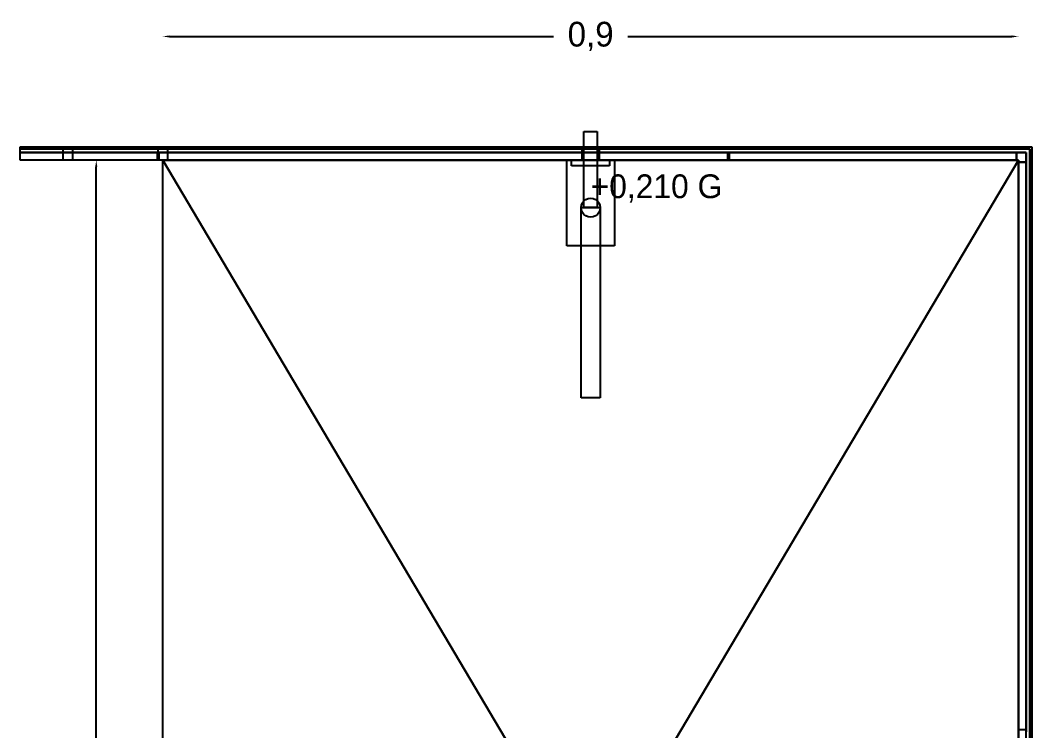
# Model space of a CAD drawing. Header units: metres. Extents: x 0 to 50.4, y 0 to 2.9.
# Drawn here: x 0 to 1.064, y 1.04 to 1.787 of the extents above; entities that cross this region are included whole.
import ezdxf

# ---------------------------------------------------------------- set-up
doc = ezdxf.new("R2010")
doc.units = ezdxf.units.M
for name, color, linetype in [('COTAS', 4, 'Continuous'), ('G_MEDIDO', 8, 'Continuous'), ('P_PROPUESTO', 5, 'Continuous'), ('TEXTOS', 7, 'Continuous')]:
    doc.layers.add(name, color=color, linetype=linetype)
doc.dimstyles.get("Standard").update_dxf_attribs({"dimtxt": 2.5, "dimasz": 2.5, "dimexe": 1.25, "dimexo": 0.625, "dimtad": 1, "dimcen": 2.5, "dimazin": 3, "dimtfac": 1, "dimtmove": 0, "dimatfit": 3})

# ---------------------------------------------------------------- blocks, each defined once
blk = doc.blocks.new('_CLOSEDFILLED')
at = {"color": 0, "linetype": 'BYBLOCK'}
blk.add_solid([(-1, 0.16), (0, 0), (-1, -0.16)], dxfattribs=at)
blk = doc.blocks.new('*D1')
for p, q in [((0.15, 1.77), (0.15, 1.77)), ((0.157, 1.77), (0.561, 1.77)), ((0.639, 1.77), (1.043, 1.77)), ((1.05, 1.77), (1.05, 1.77))]:
    blk.add_line(p, q)
at = {"layer": 'Defpoints'}
for p in [(0.15, 1.77), (0.15, 1.77), (1.05, 1.77)]:
    blk.add_point(p, dxfattribs=at)
at = {"layer": 'COTAS', "xscale": 0.007, "yscale": 0.007, "rotation": 180}
blk.add_blockref('_CLOSEDFILLED', (0.15, 1.77), dxfattribs=at)
at = {"layer": 'COTAS', "xscale": 0.007, "yscale": 0.007}
blk.add_blockref('_CLOSEDFILLED', (1.05, 1.77), dxfattribs=at)
at = {"layer": 'COTAS', "insert": (0.6, 1.77), "char_height": 0.026, "attachment_point": 5}
blk.add_mtext('0,9', dxfattribs=at)
blk = doc.blocks.new('*D2')
for p, q in [((0.08, 1.64), (0.08, 1.64)), ((0.08, 0.967), (0.08, 1.633)), ((0.08, 0.197), (0.08, 0.863)), ((0.08, 0.19), (0.08, 0.19))]:
    blk.add_line(p, q)
at = {"layer": 'Defpoints'}
for p in [(0.08, 1.64), (0.08, 0.19), (0.08, 0.19)]:
    blk.add_point(p, dxfattribs=at)
at = {"layer": 'COTAS', "xscale": 0.007, "yscale": 0.007}
for p, rotation in [((0.08, 1.64), 90), ((0.08, 0.19), 270)]:
    blk.add_blockref('_CLOSEDFILLED', p, dxfattribs=dict(at, rotation=rotation))
at = {"layer": 'COTAS', "insert": (0.08, 0.915), "char_height": 0.026, "attachment_point": 5, "rotation": 90}
blk.add_mtext('1,45', dxfattribs=at)

msp = doc.modelspace()

# ---------------------------------------------------------------- linework, layer by layer
at = {"layer": 'G_MEDIDO'}
for p, q in [((0.544073, 0.975), (0.15, 1.64)), ((0.15, 1.64), (1.049999, 1.64)), ((0.15, 0.19), (0.15, 1.64)), ((0.15, 1.64), (0.549999, 0.965)), ((0.544073, 0.975), (0.15, 1.64)), ((0.15, 1.64), (1.049999, 1.64)), ((0.15, 0.19), (0.15, 1.64)), ((0.15, 1.64), (0.544073, 0.975)), ((0.15, 1.64), (1.049999, 1.64)), ((0.544073, 0.975), (0.15, 1.64)), ((0.15, 0.19), (0.15, 1.64)), ((0.15, 1.64), (0.549999, 0.965)), ((0.549999, 0.965), (0.15, 1.64)), ((0.15, 1.64), (1.049999, 1.64)), ((0.15, 0.19), (0.15, 1.64)), ((0.15, 1.64), (0.549999, 0.965)), ((0.575001, 1.55), (0.575001, 1.64)), ((0.575001, 1.64), (0.575851, 1.64)), ((0.575851, 1.64), (0.57835, 1.64)), ((0.57835, 1.64), (0.582323, 1.64)), ((0.58, 1.634), (0.58, 1.640001)), ((0.58, 1.640001), (0.580683, 1.640001)), ((0.58, 1.634), (0.58, 1.64)), ((0.58, 1.64), (0.580683, 1.64)), ((0.580683, 1.640001), (0.58268, 1.640001)), ((0.580683, 1.64), (0.58268, 1.64)), ((0.582323, 1.64), (0.5875, 1.64)), ((0.58268, 1.640001), (0.585857, 1.640001)), ((0.58268, 1.64), (0.585857, 1.64)), ((0.585857, 1.640001), (0.59, 1.640001)), ((0.585857, 1.64), (0.59, 1.64)), ((0.5875, 1.64), (0.593531, 1.64)), ((0.59, 1.640001), (0.594824, 1.640001)), ((0.59, 1.64), (0.594824, 1.64)), ((0.593, 1.59), (0.593, 1.64)), ((0.593, 1.64), (0.593239, 1.64)), ((0.593, 1.59), (0.593, 1.64)), ((0.593, 1.64), (0.593239, 1.64)), ((0.593239, 1.64), (0.593939, 1.64)), ((0.593239, 1.64), (0.593939, 1.64)), ((0.593531, 1.64), (0.6, 1.64)), ((0.593939, 1.64), (0.595051, 1.64)), ((0.593939, 1.64), (0.595051, 1.64)), ((0.594824, 1.640001), (0.6, 1.640001)), ((0.594824, 1.64), (0.6, 1.64)), ((0.595051, 1.64), (0.5965, 1.64)), ((0.595051, 1.64), (0.5965, 1.64)), ((0.5965, 1.64), (0.598188, 1.64)), ((0.5965, 1.64), (0.598188, 1.64)), ((0.598188, 1.64), (0.6, 1.64)), ((0.598188, 1.64), (0.6, 1.64)), ((0.6, 1.640001), (0.605177, 1.640001)), ((0.6, 1.64), (0.60647, 1.64)), ((0.6, 1.64), (0.601812, 1.64)), ((0.6, 1.64), (0.605177, 1.64)), ((0.6, 1.64), (0.601812, 1.64)), ((0.601812, 1.64), (0.6035, 1.64)), ((0.601812, 1.64), (0.6035, 1.64)), ((0.6035, 1.64), (0.60495, 1.64)), ((0.6035, 1.64), (0.60495, 1.64)), ((0.60495, 1.64), (0.606062, 1.64)), ((0.60495, 1.64), (0.606062, 1.64)), ((0.605177, 1.640001), (0.610001, 1.640001)), ((0.605177, 1.64), (0.610001, 1.64)), ((0.606062, 1.64), (0.606762, 1.64)), ((0.606062, 1.64), (0.606762, 1.64)), ((0.60647, 1.64), (0.612501, 1.64)), ((0.606762, 1.64), (0.607, 1.64)), ((0.606762, 1.64), (0.607, 1.64)), ((0.607, 1.64), (0.607, 1.59)), ((0.607, 1.64), (0.607, 1.59)), ((0.610001, 1.640001), (0.614143, 1.640001)), ((0.610001, 1.64), (0.614143, 1.64)), ((0.612501, 1.64), (0.617678, 1.64)), ((0.614143, 1.640001), (0.617321, 1.640001)), ((0.614143, 1.64), (0.617321, 1.64)), ((0.617321, 1.640001), (0.619318, 1.640001)), ((0.617321, 1.64), (0.619318, 1.64)), ((0.617678, 1.64), (0.621651, 1.64)), ((0.619318, 1.640001), (0.620001, 1.640001)), ((0.619318, 1.64), (0.620001, 1.64)), ((0.620001, 1.640001), (0.620001, 1.634)), ((0.620001, 1.64), (0.620001, 1.634)), ((0.621651, 1.64), (0.624149, 1.64)), ((0.624149, 1.64), (0.625, 1.64)), ((0.625, 1.64), (0.625, 1.55)), ((0.65, 0.965), (1.049999, 1.64)), ((0.65, 0.965), (1.049999, 1.64)), ((1.049999, 1.64), (0.65, 0.965)), ((0.65, 0.965), (1.049999, 1.64)), ((1.049999, 1.64), (0.655926, 0.975)), ((1.049999, 1.64), (0.655926, 0.975)), ((0.655926, 0.975), (1.049999, 1.64)), ((1.049999, 1.64), (0.655926, 0.975)), ((1.049999, 1.64), (1.049999, 0.19)), ((1.049999, 1.64), (1.049999, 0.19)), ((1.049999, 1.64), (1.049999, 0.19)), ((1.049999, 1.64), (1.049999, 0.19)), ((0.580683, 1.634), (0.58, 1.634)), ((0.580683, 1.634), (0.58, 1.634)), ((0.58268, 1.634), (0.580683, 1.634)), ((0.58268, 1.634), (0.580683, 1.634)), ((0.585857, 1.634), (0.58268, 1.634)), ((0.585857, 1.634), (0.58268, 1.634)), ((0.59, 1.634), (0.585857, 1.634)), ((0.59, 1.634), (0.585857, 1.634)), ((0.594824, 1.634), (0.59, 1.634)), ((0.594824, 1.634), (0.59, 1.634)), ((0.6, 1.634), (0.594824, 1.634)), ((0.6, 1.634), (0.594824, 1.634)), ((0.605177, 1.634), (0.6, 1.634)), ((0.605177, 1.634), (0.6, 1.634)), ((0.610001, 1.634), (0.605177, 1.634)), ((0.610001, 1.634), (0.605177, 1.634)), ((0.614143, 1.634), (0.610001, 1.634)), ((0.614143, 1.634), (0.610001, 1.634)), ((0.617321, 1.634), (0.614143, 1.634)), ((0.617321, 1.634), (0.614143, 1.634)), ((0.619318, 1.634), (0.617321, 1.634)), ((0.619318, 1.634), (0.617321, 1.634)), ((0.620001, 1.634), (0.619318, 1.634)), ((0.620001, 1.634), (0.619318, 1.634)), ((0.591341, 1.595), (0.59293, 1.597071)), ((0.59293, 1.597071), (0.595001, 1.59866)), ((0.595001, 1.59866), (0.597412, 1.599659)), ((0.597412, 1.599659), (0.6, 1.6)), ((0.6, 1.6), (0.602589, 1.599659)), ((0.602589, 1.599659), (0.605, 1.59866)), ((0.605, 1.59866), (0.607071, 1.597071)), ((0.607071, 1.597071), (0.60866, 1.595)), ((0.59, 1.59), (0.590342, 1.592588)), ((0.590342, 1.587412), (0.59, 1.59)), ((0.59, 1.39), (0.59, 1.59)), ((0.59, 1.59), (0.590342, 1.59)), ((0.590342, 1.592588), (0.591341, 1.595)), ((0.590342, 1.59), (0.591341, 1.59)), ((0.591341, 1.585), (0.590342, 1.587412)), ((0.591341, 1.59), (0.59293, 1.59)), ((0.59293, 1.59), (0.595001, 1.59)), ((0.593239, 1.59), (0.593, 1.59)), ((0.593239, 1.59), (0.593, 1.59)), ((0.593939, 1.59), (0.593239, 1.59)), ((0.593939, 1.59), (0.593239, 1.59)), ((0.595051, 1.59), (0.593939, 1.59)), ((0.595051, 1.59), (0.593939, 1.59)), ((0.595001, 1.59), (0.597412, 1.59)), ((0.5965, 1.59), (0.595051, 1.59)), ((0.5965, 1.59), (0.595051, 1.59)), ((0.598188, 1.59), (0.5965, 1.59)), ((0.598188, 1.59), (0.5965, 1.59)), ((0.597412, 1.59), (0.6, 1.59)), ((0.6, 1.59), (0.598188, 1.59)), ((0.6, 1.59), (0.598188, 1.59)), ((0.6, 1.59), (0.602589, 1.59)), ((0.601812, 1.59), (0.6, 1.59)), ((0.601812, 1.59), (0.6, 1.59)), ((0.6035, 1.59), (0.601812, 1.59)), ((0.6035, 1.59), (0.601812, 1.59)), ((0.602589, 1.59), (0.605, 1.59)), ((0.60495, 1.59), (0.6035, 1.59)), ((0.60495, 1.59), (0.6035, 1.59)), ((0.606062, 1.59), (0.60495, 1.59)), ((0.606062, 1.59), (0.60495, 1.59)), ((0.605, 1.59), (0.607071, 1.59)), ((0.606762, 1.59), (0.606062, 1.59)), ((0.606762, 1.59), (0.606062, 1.59)), ((0.607, 1.59), (0.606762, 1.59)), ((0.607, 1.59), (0.606762, 1.59)), ((0.607071, 1.59), (0.60866, 1.59)), ((0.60866, 1.595), (0.609659, 1.592588)), ((0.60866, 1.59), (0.609659, 1.59)), ((0.609659, 1.587412), (0.60866, 1.585)), ((0.609659, 1.592588), (0.610001, 1.59)), ((0.610001, 1.59), (0.609659, 1.587412)), ((0.609659, 1.59), (0.610001, 1.59)), ((0.610001, 1.59), (0.610001, 1.39)), ((0.59293, 1.582929), (0.591341, 1.585)), ((0.595001, 1.58134), (0.59293, 1.582929)), ((0.597412, 1.580341), (0.595001, 1.58134)), ((0.6, 1.58), (0.597412, 1.580341)), ((0.602589, 1.580341), (0.6, 1.58)), ((0.605, 1.58134), (0.602589, 1.580341)), ((0.607071, 1.582929), (0.605, 1.58134)), ((0.60866, 1.585), (0.607071, 1.582929)), ((0.575851, 1.55), (0.575001, 1.55)), ((0.57835, 1.55), (0.575851, 1.55)), ((0.582323, 1.55), (0.57835, 1.55)), ((0.5875, 1.55), (0.582323, 1.55)), ((0.593531, 1.55), (0.5875, 1.55)), ((0.6, 1.55), (0.593531, 1.55)), ((0.60647, 1.55), (0.6, 1.55)), ((0.612501, 1.55), (0.60647, 1.55)), ((0.617678, 1.55), (0.612501, 1.55)), ((0.621651, 1.55), (0.617678, 1.55)), ((0.624149, 1.55), (0.621651, 1.55)), ((0.625, 1.55), (0.624149, 1.55)), ((0.590342, 1.39), (0.59, 1.39)), ((0.591341, 1.39), (0.590342, 1.39)), ((0.59293, 1.39), (0.591341, 1.39)), ((0.595001, 1.39), (0.59293, 1.39)), ((0.597412, 1.39), (0.595001, 1.39)), ((0.6, 1.39), (0.597412, 1.39)), ((0.602589, 1.39), (0.6, 1.39)), ((0.605, 1.39), (0.602589, 1.39)), ((0.607071, 1.39), (0.605, 1.39)), ((0.60866, 1.39), (0.607071, 1.39)), ((0.609659, 1.39), (0.60866, 1.39)), ((0.610001, 1.39), (0.609659, 1.39))]:
    msp.add_line(p, q, dxfattribs=at)
at = {"layer": 'P_PROPUESTO'}
for p, q in [((0.593, 1.64), (0.593, 1.67)), ((0.593, 1.67), (0.593136, 1.67)), ((0.593, 1.64), (0.593, 1.67)), ((0.593, 1.67), (0.593136, 1.67)), ((0.593136, 1.67), (0.593533, 1.67)), ((0.593136, 1.67), (0.593533, 1.67)), ((0.593533, 1.67), (0.594179, 1.67)), ((0.593533, 1.67), (0.594179, 1.67)), ((0.594179, 1.67), (0.595051, 1.67)), ((0.594179, 1.67), (0.595051, 1.67)), ((0.595051, 1.67), (0.596111, 1.67)), ((0.595051, 1.67), (0.596111, 1.67)), ((0.596111, 1.67), (0.597322, 1.67)), ((0.596111, 1.67), (0.597322, 1.67)), ((0.597322, 1.67), (0.598635, 1.67)), ((0.597322, 1.67), (0.598635, 1.67)), ((0.598635, 1.67), (0.6, 1.67)), ((0.598635, 1.67), (0.6, 1.67)), ((0.6, 1.67), (0.601366, 1.67)), ((0.6, 1.67), (0.601366, 1.67)), ((0.601366, 1.67), (0.602678, 1.67)), ((0.601366, 1.67), (0.602678, 1.67)), ((0.602678, 1.67), (0.603889, 1.67)), ((0.602678, 1.67), (0.603889, 1.67)), ((0.603889, 1.67), (0.60495, 1.67)), ((0.603889, 1.67), (0.60495, 1.67)), ((0.60495, 1.67), (0.605822, 1.67)), ((0.60495, 1.67), (0.605822, 1.67)), ((0.605822, 1.67), (0.606468, 1.67)), ((0.605822, 1.67), (0.606468, 1.67)), ((0.606468, 1.67), (0.606865, 1.67)), ((0.606468, 1.67), (0.606865, 1.67)), ((0.606865, 1.67), (0.607, 1.67)), ((0.606865, 1.67), (0.607, 1.67)), ((0.607, 1.67), (0.607, 1.64)), ((0.607, 1.67), (0.607, 1.64)), ((0, 1.652), (0, 1.654)), ((0, 1.654), (0.044998, 1.654)), ((0, 1.64), (0, 1.654)), ((0, 1.654), (1.063999, 1.654)), ((0.044998, 1.652), (0, 1.652)), ((0, 1.648), (0, 1.652)), ((0, 1.652), (0.044998, 1.652)), ((0.044998, 1.654), (0.045095, 1.654)), ((0.044998, 1.64), (0.044998, 1.654)), ((0.044998, 1.654), (0.045095, 1.654)), ((0.044998, 1.64), (0.044998, 1.654)), ((0.044998, 1.654), (0.045095, 1.654)), ((0.045095, 1.652), (0.044998, 1.652)), ((0.044998, 1.652), (0.045095, 1.652)), ((0.045095, 1.654), (0.04538, 1.654)), ((0.045095, 1.654), (0.04538, 1.654)), ((0.045095, 1.654), (0.04538, 1.654)), ((0.04538, 1.652), (0.045095, 1.652)), ((0.045095, 1.652), (0.04538, 1.652)), ((0.04538, 1.654), (0.045841, 1.654)), ((0.04538, 1.654), (0.045841, 1.654)), ((0.04538, 1.654), (0.045841, 1.654)), ((0.045841, 1.652), (0.04538, 1.652)), ((0.04538, 1.652), (0.045841, 1.652)), ((0.045841, 1.654), (0.046463, 1.654)), ((0.045841, 1.654), (0.046463, 1.654)), ((0.045841, 1.654), (0.046463, 1.654)), ((0.046463, 1.652), (0.045841, 1.652)), ((0.045841, 1.652), (0.046463, 1.652)), ((0.046463, 1.654), (0.047222, 1.654)), ((0.046463, 1.654), (0.046999, 1.654)), ((0.046463, 1.654), (0.046999, 1.654)), ((0.047222, 1.652), (0.046463, 1.652)), ((0.046463, 1.652), (0.047222, 1.652)), ((0.046999, 1.654), (0.047056, 1.654)), ((0.046999, 1.654), (0.047056, 1.654)), ((0.047056, 1.654), (0.047222, 1.654)), ((0.047056, 1.654), (0.047222, 1.654)), ((0.047222, 1.654), (0.048086, 1.654)), ((0.047222, 1.654), (0.047228, 1.654)), ((0.047222, 1.654), (0.047228, 1.654)), ((0.048086, 1.652), (0.047222, 1.652)), ((0.047222, 1.652), (0.048086, 1.652)), ((0.047228, 1.654), (0.047504, 1.654)), ((0.047228, 1.654), (0.047504, 1.654)), ((0.047504, 1.654), (0.047878, 1.654)), ((0.047504, 1.654), (0.047878, 1.654)), ((0.047878, 1.654), (0.048086, 1.654)), ((0.047878, 1.654), (0.048086, 1.654)), ((0.048086, 1.654), (0.049025, 1.654)), ((0.048086, 1.654), (0.048332, 1.654)), ((0.048086, 1.654), (0.048332, 1.654)), ((0.049025, 1.652), (0.048086, 1.652)), ((0.048086, 1.652), (0.049025, 1.652)), ((0.048332, 1.654), (0.048851, 1.654)), ((0.048332, 1.654), (0.048851, 1.654)), ((0.048851, 1.654), (0.049025, 1.654)), ((0.048851, 1.654), (0.049025, 1.654)), ((0.049025, 1.654), (0.049999, 1.654)), ((0.049025, 1.654), (0.049414, 1.654)), ((0.049025, 1.654), (0.049414, 1.654)), ((0.049999, 1.652), (0.049025, 1.652)), ((0.049025, 1.652), (0.049999, 1.652)), ((0.049414, 1.654), (0.049999, 1.654)), ((0.049414, 1.654), (0.049999, 1.654)), ((0.049999, 1.654), (0.050974, 1.654)), ((0.049999, 1.654), (0.050585, 1.654)), ((0.049999, 1.654), (0.050585, 1.654)), ((0.050974, 1.652), (0.049999, 1.652)), ((0.049999, 1.652), (0.050974, 1.652)), ((0.050585, 1.654), (0.050974, 1.654)), ((0.050585, 1.654), (0.050974, 1.654)), ((0.050974, 1.654), (0.051912, 1.654)), ((0.050974, 1.654), (0.051147, 1.654)), ((0.050974, 1.654), (0.051147, 1.654)), ((0.051912, 1.652), (0.050974, 1.652)), ((0.050974, 1.652), (0.051912, 1.652)), ((0.051147, 1.654), (0.051666, 1.654)), ((0.051147, 1.654), (0.051666, 1.654)), ((0.051666, 1.654), (0.051912, 1.654)), ((0.051666, 1.654), (0.051912, 1.654)), ((0.051912, 1.654), (0.052776, 1.654)), ((0.051912, 1.654), (0.05212, 1.654)), ((0.051912, 1.654), (0.05212, 1.654)), ((0.052776, 1.652), (0.051912, 1.652)), ((0.051912, 1.652), (0.052776, 1.652)), ((0.05212, 1.654), (0.052494, 1.654)), ((0.05212, 1.654), (0.052494, 1.654)), ((0.052494, 1.654), (0.052771, 1.654)), ((0.052494, 1.654), (0.052771, 1.654)), ((0.052771, 1.654), (0.052776, 1.654)), ((0.052771, 1.654), (0.052776, 1.654)), ((0.052776, 1.654), (0.053535, 1.654)), ((0.052776, 1.654), (0.052942, 1.654)), ((0.052776, 1.654), (0.052942, 1.654)), ((0.053535, 1.652), (0.052776, 1.652)), ((0.052776, 1.652), (0.053535, 1.652)), ((0.052942, 1.654), (0.052999, 1.654)), ((0.052942, 1.654), (0.052999, 1.654)), ((0.052999, 1.654), (0.053535, 1.654)), ((0.052999, 1.654), (0.053535, 1.654)), ((0.053535, 1.654), (0.054157, 1.654)), ((0.053535, 1.654), (0.054157, 1.654)), ((0.053535, 1.654), (0.054157, 1.654)), ((0.054157, 1.652), (0.053535, 1.652)), ((0.053535, 1.652), (0.054157, 1.652)), ((0.054157, 1.654), (0.054619, 1.654)), ((0.054157, 1.654), (0.054619, 1.654)), ((0.054157, 1.654), (0.054619, 1.654)), ((0.054619, 1.652), (0.054157, 1.652)), ((0.054157, 1.652), (0.054619, 1.652)), ((0.054619, 1.654), (0.054903, 1.654)), ((0.054619, 1.654), (0.054903, 1.654)), ((0.054619, 1.654), (0.054903, 1.654)), ((0.054903, 1.652), (0.054619, 1.652)), ((0.054619, 1.652), (0.054903, 1.652)), ((0.054903, 1.654), (0.055, 1.654)), ((0.054903, 1.654), (0.055, 1.654)), ((0.054903, 1.654), (0.055, 1.654)), ((0.055, 1.652), (0.054903, 1.652)), ((0.054903, 1.652), (0.055, 1.652)), ((0.055, 1.654), (0.144999, 1.654)), ((0.055, 1.654), (0.055, 1.64)), ((0.055, 1.654), (0.055, 1.64)), ((0.144999, 1.652), (0.055, 1.652)), ((0.055, 1.652), (0.144999, 1.652)), ((0.144999, 1.654), (0.145096, 1.654)), ((0.144999, 1.64), (0.144999, 1.654)), ((0.144999, 1.654), (0.145096, 1.654)), ((0.144999, 1.64), (0.144999, 1.654)), ((0.144999, 1.654), (0.145096, 1.654)), ((0.144999, 1.64), (0.144999, 1.654)), ((0.144999, 1.654), (0.145096, 1.654)), ((0.145096, 1.652), (0.144999, 1.652)), ((0.144999, 1.652), (0.145096, 1.652)), ((0.145096, 1.654), (0.14538, 1.654)), ((0.145096, 1.654), (0.14538, 1.654)), ((0.145096, 1.654), (0.14538, 1.654)), ((0.145096, 1.654), (0.14538, 1.654)), ((0.14538, 1.652), (0.145096, 1.652)), ((0.145096, 1.652), (0.14538, 1.652)), ((0.14538, 1.654), (0.145842, 1.654)), ((0.14538, 1.654), (0.145842, 1.654)), ((0.14538, 1.654), (0.145842, 1.654)), ((0.14538, 1.654), (0.145842, 1.654)), ((0.145842, 1.652), (0.14538, 1.652)), ((0.14538, 1.652), (0.145842, 1.652)), ((0.145842, 1.654), (0.146463, 1.654)), ((0.145842, 1.654), (0.146463, 1.654)), ((0.145842, 1.654), (0.146463, 1.654)), ((0.145842, 1.654), (0.146463, 1.654)), ((0.146463, 1.652), (0.145842, 1.652)), ((0.145842, 1.652), (0.146463, 1.652)), ((0.146463, 1.654), (0.147223, 1.654)), ((0.146463, 1.654), (0.146999, 1.654)), ((0.146463, 1.654), (0.146999, 1.654)), ((0.146463, 1.654), (0.146999, 1.654)), ((0.147223, 1.652), (0.146463, 1.652)), ((0.146463, 1.652), (0.147223, 1.652)), ((0.146999, 1.654), (0.147057, 1.654)), ((0.146999, 1.654), (0.147057, 1.654)), ((0.146999, 1.654), (0.147057, 1.654)), ((0.147057, 1.654), (0.147223, 1.654)), ((0.147057, 1.654), (0.147223, 1.654)), ((0.147057, 1.654), (0.147223, 1.654)), ((0.147223, 1.654), (0.148087, 1.654)), ((0.147223, 1.654), (0.147228, 1.654)), ((0.147223, 1.654), (0.147228, 1.654)), ((0.147223, 1.654), (0.147228, 1.654)), ((0.148087, 1.652), (0.147223, 1.652)), ((0.147223, 1.652), (0.148087, 1.652)), ((0.147228, 1.654), (0.147505, 1.654)), ((0.147228, 1.654), (0.147505, 1.654)), ((0.147228, 1.654), (0.147505, 1.654)), ((0.147505, 1.654), (0.147879, 1.654)), ((0.147505, 1.654), (0.147879, 1.654)), ((0.147505, 1.654), (0.147879, 1.654)), ((0.147879, 1.654), (0.148087, 1.654)), ((0.147879, 1.654), (0.148087, 1.654)), ((0.147879, 1.654), (0.148087, 1.654)), ((0.148087, 1.654), (0.149025, 1.654)), ((0.148087, 1.654), (0.148333, 1.654)), ((0.148087, 1.654), (0.148333, 1.654)), ((0.148087, 1.654), (0.148333, 1.654)), ((0.149025, 1.652), (0.148087, 1.652)), ((0.148087, 1.652), (0.149025, 1.652)), ((0.148333, 1.654), (0.148851, 1.654)), ((0.148333, 1.654), (0.148851, 1.654)), ((0.148333, 1.654), (0.148851, 1.654)), ((0.148851, 1.654), (0.149025, 1.654)), ((0.148851, 1.654), (0.149025, 1.654)), ((0.148851, 1.654), (0.149025, 1.654)), ((0.149025, 1.654), (0.15, 1.654)), ((0.149025, 1.654), (0.149414, 1.654)), ((0.149025, 1.654), (0.149414, 1.654)), ((0.149025, 1.654), (0.149414, 1.654)), ((0.15, 1.652), (0.149025, 1.652)), ((0.149025, 1.652), (0.15, 1.652)), ((0.149414, 1.654), (0.15, 1.654)), ((0.149414, 1.654), (0.15, 1.654)), ((0.149414, 1.654), (0.15, 1.654)), ((0.15, 1.654), (0.150974, 1.654)), ((0.15, 1.654), (0.150585, 1.654)), ((0.15, 1.654), (0.150585, 1.654)), ((0.15, 1.654), (0.150585, 1.654)), ((0.150974, 1.652), (0.15, 1.652)), ((0.15, 1.652), (0.150974, 1.652)), ((0.150585, 1.654), (0.150974, 1.654)), ((0.150585, 1.654), (0.150974, 1.654)), ((0.150585, 1.654), (0.150974, 1.654)), ((0.150974, 1.654), (0.151913, 1.654)), ((0.150974, 1.654), (0.151148, 1.654)), ((0.150974, 1.654), (0.151148, 1.654)), ((0.150974, 1.654), (0.151148, 1.654)), ((0.151913, 1.652), (0.150974, 1.652)), ((0.150974, 1.652), (0.151913, 1.652)), ((0.151148, 1.654), (0.151667, 1.654)), ((0.151148, 1.654), (0.151667, 1.654)), ((0.151148, 1.654), (0.151667, 1.654)), ((0.151667, 1.654), (0.151913, 1.654)), ((0.151667, 1.654), (0.151913, 1.654)), ((0.151667, 1.654), (0.151913, 1.654)), ((0.151913, 1.654), (0.152777, 1.654)), ((0.151913, 1.654), (0.152121, 1.654)), ((0.151913, 1.654), (0.152121, 1.654)), ((0.151913, 1.654), (0.152121, 1.654)), ((0.152777, 1.652), (0.151913, 1.652)), ((0.151913, 1.652), (0.152777, 1.652)), ((0.152121, 1.654), (0.152494, 1.654)), ((0.152121, 1.654), (0.152494, 1.654)), ((0.152121, 1.654), (0.152494, 1.654)), ((0.152494, 1.654), (0.152771, 1.654)), ((0.152494, 1.654), (0.152771, 1.654)), ((0.152494, 1.654), (0.152771, 1.654)), ((0.152771, 1.654), (0.152777, 1.654)), ((0.152771, 1.654), (0.152777, 1.654)), ((0.152771, 1.654), (0.152777, 1.654)), ((0.152777, 1.654), (0.153536, 1.654)), ((0.152777, 1.654), (0.152943, 1.654)), ((0.152777, 1.654), (0.152943, 1.654)), ((0.152777, 1.654), (0.152943, 1.654)), ((0.153536, 1.652), (0.152777, 1.652)), ((0.152777, 1.652), (0.153536, 1.652)), ((0.152943, 1.654), (0.153, 1.654)), ((0.152943, 1.654), (0.153, 1.654)), ((0.152943, 1.654), (0.153, 1.654)), ((0.153, 1.654), (0.153536, 1.654)), ((0.153, 1.654), (0.153536, 1.654)), ((0.153, 1.654), (0.153536, 1.654)), ((0.153536, 1.654), (0.154158, 1.654)), ((0.153536, 1.654), (0.154158, 1.654)), ((0.153536, 1.654), (0.154158, 1.654)), ((0.153536, 1.654), (0.154158, 1.654)), ((0.154158, 1.652), (0.153536, 1.652)), ((0.153536, 1.652), (0.154158, 1.652)), ((0.154158, 1.654), (0.154619, 1.654)), ((0.154158, 1.654), (0.154619, 1.654)), ((0.154158, 1.654), (0.154619, 1.654)), ((0.154158, 1.654), (0.154619, 1.654)), ((0.154619, 1.652), (0.154158, 1.652)), ((0.154158, 1.652), (0.154619, 1.652)), ((0.154619, 1.654), (0.154903, 1.654)), ((0.154619, 1.654), (0.154903, 1.654)), ((0.154619, 1.654), (0.154903, 1.654)), ((0.154619, 1.654), (0.154903, 1.654)), ((0.154903, 1.652), (0.154619, 1.652)), ((0.154619, 1.652), (0.154903, 1.652)), ((0.154903, 1.654), (0.155001, 1.654)), ((0.154903, 1.654), (0.155001, 1.654)), ((0.154903, 1.654), (0.155001, 1.654)), ((0.154903, 1.654), (0.155001, 1.654)), ((0.155001, 1.652), (0.154903, 1.652)), ((0.154903, 1.652), (0.155001, 1.652)), ((0.155001, 1.654), (0.591, 1.654)), ((0.155001, 1.654), (0.155001, 1.64)), ((0.155001, 1.654), (0.155001, 1.64)), ((0.155001, 1.654), (0.155001, 1.64)), ((0.591, 1.652), (0.155001, 1.652)), ((0.155001, 1.652), (0.591, 1.652)), ((0.591, 1.654), (0.591173, 1.654)), ((0.591, 1.64), (0.591, 1.654)), ((0.591, 1.654), (0.591173, 1.654)), ((0.591, 1.64), (0.591, 1.654)), ((0.591, 1.654), (0.591173, 1.654)), ((0.591173, 1.652), (0.591, 1.652)), ((0.591, 1.652), (0.591173, 1.652)), ((0.591173, 1.654), (0.591686, 1.654)), ((0.591173, 1.654), (0.591686, 1.654)), ((0.591173, 1.654), (0.591686, 1.654)), ((0.591686, 1.652), (0.591173, 1.652)), ((0.591173, 1.652), (0.591686, 1.652)), ((0.591686, 1.654), (0.592518, 1.654)), ((0.591686, 1.654), (0.592518, 1.654)), ((0.591686, 1.654), (0.592518, 1.654)), ((0.592518, 1.652), (0.591686, 1.652)), ((0.591686, 1.652), (0.592518, 1.652)), ((0.592518, 1.654), (0.593636, 1.654)), ((0.592518, 1.654), (0.593, 1.654)), ((0.592518, 1.654), (0.593, 1.654)), ((0.593636, 1.652), (0.592518, 1.652)), ((0.592518, 1.652), (0.593636, 1.652)), ((0.593, 1.654), (0.593136, 1.654)), ((0.593, 1.654), (0.593136, 1.654)), ((0.593136, 1.654), (0.593533, 1.654)), ((0.593136, 1.654), (0.593533, 1.654)), ((0.593533, 1.654), (0.593636, 1.654)), ((0.593533, 1.654), (0.593636, 1.654)), ((0.593636, 1.654), (0.594999, 1.654)), ((0.593636, 1.654), (0.594179, 1.654)), ((0.593636, 1.654), (0.594179, 1.654)), ((0.594999, 1.652), (0.593636, 1.652)), ((0.593636, 1.652), (0.594999, 1.652)), ((0.594179, 1.654), (0.594999, 1.654)), ((0.594179, 1.654), (0.594999, 1.654)), ((0.594999, 1.654), (0.596556, 1.654)), ((0.594999, 1.654), (0.595051, 1.654)), ((0.594999, 1.654), (0.595051, 1.654)), ((0.59601, 1.652), (0.594999, 1.652)), ((0.594999, 1.652), (0.59601, 1.652)), ((0.595051, 1.654), (0.596111, 1.654)), ((0.595051, 1.654), (0.596111, 1.654)), ((0.596556, 1.652), (0.59601, 1.652)), ((0.59601, 1.652), (0.596556, 1.652)), ((0.596111, 1.654), (0.596556, 1.654)), ((0.596111, 1.654), (0.596556, 1.654)), ((0.596556, 1.654), (0.596611, 1.654)), ((0.596556, 1.654), (0.597322, 1.654)), ((0.596556, 1.654), (0.597322, 1.654)), ((0.598244, 1.652), (0.596556, 1.652)), ((0.596556, 1.652), (0.598244, 1.652)), ((0.596611, 1.654), (0.598244, 1.654)), ((0.597322, 1.654), (0.598244, 1.654)), ((0.597322, 1.654), (0.598244, 1.654)), ((0.598244, 1.654), (0.6, 1.654)), ((0.598244, 1.654), (0.598635, 1.654)), ((0.598244, 1.654), (0.598635, 1.654)), ((0.6, 1.652), (0.598244, 1.652)), ((0.598244, 1.652), (0.6, 1.652)), ((0.598635, 1.654), (0.6, 1.654)), ((0.598635, 1.654), (0.6, 1.654)), ((0.6, 1.654), (0.601757, 1.654)), ((0.6, 1.654), (0.601366, 1.654)), ((0.6, 1.654), (0.601366, 1.654)), ((0.601757, 1.652), (0.6, 1.652)), ((0.6, 1.652), (0.601757, 1.652)), ((0.601366, 1.654), (0.601757, 1.654)), ((0.601366, 1.654), (0.601757, 1.654)), ((0.601757, 1.654), (0.603445, 1.654)), ((0.601757, 1.654), (0.602678, 1.654)), ((0.601757, 1.654), (0.602678, 1.654)), ((0.603445, 1.652), (0.601757, 1.652)), ((0.601757, 1.652), (0.603445, 1.652)), ((0.602678, 1.654), (0.603445, 1.654)), ((0.602678, 1.654), (0.603445, 1.654)), ((0.603445, 1.654), (0.605001, 1.654)), ((0.603445, 1.654), (0.603889, 1.654)), ((0.603445, 1.654), (0.603889, 1.654)), ((0.605001, 1.652), (0.603445, 1.652)), ((0.603445, 1.652), (0.605001, 1.652)), ((0.603889, 1.654), (0.60495, 1.654)), ((0.603889, 1.654), (0.60495, 1.654)), ((0.60495, 1.654), (0.605001, 1.654)), ((0.60495, 1.654), (0.605001, 1.654)), ((0.605001, 1.654), (0.606365, 1.654)), ((0.605001, 1.654), (0.605822, 1.654)), ((0.605001, 1.654), (0.605822, 1.654)), ((0.606365, 1.652), (0.605001, 1.652)), ((0.605001, 1.652), (0.606365, 1.652)), ((0.605822, 1.654), (0.606365, 1.654)), ((0.605822, 1.654), (0.606365, 1.654)), ((0.606365, 1.654), (0.607483, 1.654)), ((0.606365, 1.654), (0.606468, 1.654)), ((0.606365, 1.654), (0.606468, 1.654)), ((0.607483, 1.652), (0.606365, 1.652)), ((0.606365, 1.652), (0.607483, 1.652)), ((0.606468, 1.654), (0.606865, 1.654)), ((0.606468, 1.654), (0.606865, 1.654)), ((0.606865, 1.654), (0.607, 1.654)), ((0.606865, 1.654), (0.607, 1.654)), ((0.607, 1.654), (0.607483, 1.654)), ((0.607, 1.654), (0.607483, 1.654)), ((0.607483, 1.654), (0.608315, 1.654)), ((0.607483, 1.654), (0.608315, 1.654)), ((0.607483, 1.654), (0.608315, 1.654)), ((0.608315, 1.652), (0.607483, 1.652)), ((0.607483, 1.652), (0.608315, 1.652)), ((0.608315, 1.654), (0.608812, 1.654)), ((0.608315, 1.654), (0.608828, 1.654)), ((0.608315, 1.654), (0.608828, 1.654)), ((0.60861, 1.652), (0.608315, 1.652)), ((0.608315, 1.652), (0.60861, 1.652)), ((0.608828, 1.652), (0.60861, 1.652)), ((0.60861, 1.652), (0.608828, 1.652)), ((0.608812, 1.654), (0.608828, 1.654)), ((0.608828, 1.654), (0.609001, 1.654)), ((0.608828, 1.654), (0.609001, 1.654)), ((0.608828, 1.654), (0.609001, 1.654)), ((0.609001, 1.652), (0.608828, 1.652)), ((0.608828, 1.652), (0.609001, 1.652)), ((0.609001, 1.654), (1.063999, 1.654)), ((0.609001, 1.654), (0.609001, 1.64)), ((0.609001, 1.654), (0.609001, 1.64)), ((1.062, 1.652), (0.609001, 1.652)), ((0.609001, 1.652), (1.062, 1.652)), ((1.062, 0.078), (1.062, 1.652)), ((1.062, 1.652), (1.062, 0.078)), ((1.063999, 1.654), (1.063999, 0.076)), ((1.063999, 1.654), (1.063999, 0.076)), ((0.044998, 1.648), (0, 1.648)), ((0, 1.64), (0, 1.648)), ((0, 1.648), (0.044998, 1.648)), ((0, 1.64), (0, 1.648)), ((0, 1.648), (0.143999, 1.648)), ((1.049999, 1.64), (0, 1.64)), ((0.044998, 1.64), (0, 1.64)), ((0.143999, 1.64), (0, 1.64)), ((0.045095, 1.648), (0.044998, 1.648)), ((0.044998, 1.648), (0.045023, 1.648)), ((0.045095, 1.64), (0.044998, 1.64)), ((0.045095, 1.64), (0.044998, 1.64)), ((0.045023, 1.64), (0.044998, 1.64)), ((0.045023, 1.648), (0.045095, 1.648)), ((0.045095, 1.64), (0.045023, 1.64)), ((0.04538, 1.648), (0.045095, 1.648)), ((0.045095, 1.648), (0.045214, 1.648)), ((0.04538, 1.64), (0.045095, 1.64)), ((0.04538, 1.64), (0.045095, 1.64)), ((0.045214, 1.64), (0.045095, 1.64)), ((0.045214, 1.648), (0.04538, 1.648)), ((0.04538, 1.64), (0.045214, 1.64)), ((0.045841, 1.648), (0.04538, 1.648)), ((0.04538, 1.648), (0.045589, 1.648)), ((0.045841, 1.64), (0.04538, 1.64)), ((0.045841, 1.64), (0.04538, 1.64)), ((0.045589, 1.64), (0.04538, 1.64)), ((0.045589, 1.648), (0.045841, 1.648)), ((0.045841, 1.64), (0.045589, 1.64)), ((0.046463, 1.648), (0.045841, 1.648)), ((0.045841, 1.648), (0.046133, 1.648)), ((0.046463, 1.64), (0.045841, 1.64)), ((0.046463, 1.64), (0.045841, 1.64)), ((0.046133, 1.64), (0.045841, 1.64)), ((0.046133, 1.648), (0.046463, 1.648)), ((0.046463, 1.64), (0.046133, 1.64)), ((0.047222, 1.648), (0.046463, 1.648)), ((0.046463, 1.648), (0.046827, 1.648)), ((0.046999, 1.64), (0.046463, 1.64)), ((0.046999, 1.64), (0.046463, 1.64)), ((0.046827, 1.64), (0.046463, 1.64)), ((0.046827, 1.648), (0.047222, 1.648)), ((0.047222, 1.64), (0.046827, 1.64)), ((0.047056, 1.64), (0.046999, 1.64)), ((0.047056, 1.64), (0.046999, 1.64)), ((0.047222, 1.64), (0.047056, 1.64)), ((0.047222, 1.64), (0.047056, 1.64)), ((0.048086, 1.648), (0.047222, 1.648)), ((0.047222, 1.648), (0.047642, 1.648)), ((0.047228, 1.64), (0.047222, 1.64)), ((0.047228, 1.64), (0.047222, 1.64)), ((0.047642, 1.64), (0.047222, 1.64)), ((0.047504, 1.64), (0.047228, 1.64)), ((0.047504, 1.64), (0.047228, 1.64)), ((0.047878, 1.64), (0.047504, 1.64)), ((0.047878, 1.64), (0.047504, 1.64)), ((0.047642, 1.648), (0.048086, 1.648)), ((0.048086, 1.64), (0.047642, 1.64)), ((0.048086, 1.64), (0.047878, 1.64)), ((0.048086, 1.64), (0.047878, 1.64)), ((0.049025, 1.648), (0.048086, 1.648)), ((0.048086, 1.648), (0.048548, 1.648)), ((0.048332, 1.64), (0.048086, 1.64)), ((0.048332, 1.64), (0.048086, 1.64)), ((0.048548, 1.64), (0.048086, 1.64)), ((0.048851, 1.64), (0.048332, 1.64)), ((0.048851, 1.64), (0.048332, 1.64)), ((0.048548, 1.648), (0.049025, 1.648)), ((0.049025, 1.64), (0.048548, 1.64)), ((0.049025, 1.64), (0.048851, 1.64)), ((0.049025, 1.64), (0.048851, 1.64)), ((0.049999, 1.648), (0.049025, 1.648)), ((0.049025, 1.648), (0.049509, 1.648)), ((0.049414, 1.64), (0.049025, 1.64)), ((0.049414, 1.64), (0.049025, 1.64)), ((0.049509, 1.64), (0.049025, 1.64)), ((0.049999, 1.64), (0.049414, 1.64)), ((0.049999, 1.64), (0.049414, 1.64)), ((0.049509, 1.648), (0.049999, 1.648)), ((0.049999, 1.64), (0.049509, 1.64)), ((0.050974, 1.648), (0.049999, 1.648)), ((0.049999, 1.648), (0.050489, 1.648)), ((0.050585, 1.64), (0.049999, 1.64)), ((0.050585, 1.64), (0.049999, 1.64)), ((0.050489, 1.64), (0.049999, 1.64)), ((0.050489, 1.648), (0.050974, 1.648)), ((0.050974, 1.64), (0.050489, 1.64)), ((0.050974, 1.64), (0.050585, 1.64)), ((0.050974, 1.64), (0.050585, 1.64)), ((0.051912, 1.648), (0.050974, 1.648)), ((0.050974, 1.648), (0.051451, 1.648)), ((0.051147, 1.64), (0.050974, 1.64)), ((0.051147, 1.64), (0.050974, 1.64)), ((0.051451, 1.64), (0.050974, 1.64)), ((0.051666, 1.64), (0.051147, 1.64)), ((0.051666, 1.64), (0.051147, 1.64)), ((0.051451, 1.648), (0.051912, 1.648)), ((0.051912, 1.64), (0.051451, 1.64)), ((0.051912, 1.64), (0.051666, 1.64)), ((0.051912, 1.64), (0.051666, 1.64)), ((0.052776, 1.648), (0.051912, 1.648)), ((0.051912, 1.648), (0.052357, 1.648)), ((0.05212, 1.64), (0.051912, 1.64)), ((0.05212, 1.64), (0.051912, 1.64)), ((0.052357, 1.64), (0.051912, 1.64)), ((0.052494, 1.64), (0.05212, 1.64)), ((0.052494, 1.64), (0.05212, 1.64)), ((0.052357, 1.648), (0.052776, 1.648)), ((0.052776, 1.64), (0.052357, 1.64)), ((0.052771, 1.64), (0.052494, 1.64)), ((0.052771, 1.64), (0.052494, 1.64)), ((0.052776, 1.64), (0.052771, 1.64)), ((0.052776, 1.64), (0.052771, 1.64)), ((0.053535, 1.648), (0.052776, 1.648)), ((0.052776, 1.648), (0.053171, 1.648)), ((0.052942, 1.64), (0.052776, 1.64)), ((0.052942, 1.64), (0.052776, 1.64)), ((0.053171, 1.64), (0.052776, 1.64)), ((0.052999, 1.64), (0.052942, 1.64)), ((0.052999, 1.64), (0.052942, 1.64)), ((0.053535, 1.64), (0.052999, 1.64)), ((0.053535, 1.64), (0.052999, 1.64)), ((0.053171, 1.648), (0.053535, 1.648)), ((0.053535, 1.64), (0.053171, 1.64)), ((0.054157, 1.648), (0.053535, 1.648)), ((0.053535, 1.648), (0.053865, 1.648)), ((0.054157, 1.64), (0.053535, 1.64)), ((0.054157, 1.64), (0.053535, 1.64)), ((0.053865, 1.64), (0.053535, 1.64)), ((0.053865, 1.648), (0.054157, 1.648)), ((0.054157, 1.64), (0.053865, 1.64)), ((0.054619, 1.648), (0.054157, 1.648)), ((0.054157, 1.648), (0.054409, 1.648)), ((0.054619, 1.64), (0.054157, 1.64)), ((0.054619, 1.64), (0.054157, 1.64)), ((0.054409, 1.64), (0.054157, 1.64)), ((0.054409, 1.648), (0.054619, 1.648)), ((0.054619, 1.64), (0.054409, 1.64)), ((0.054903, 1.648), (0.054619, 1.648)), ((0.054619, 1.648), (0.054785, 1.648)), ((0.054903, 1.64), (0.054619, 1.64)), ((0.054903, 1.64), (0.054619, 1.64)), ((0.054785, 1.64), (0.054619, 1.64)), ((0.054785, 1.648), (0.054903, 1.648)), ((0.054903, 1.64), (0.054785, 1.64)), ((0.055, 1.648), (0.054903, 1.648)), ((0.054903, 1.648), (0.054976, 1.648)), ((0.055, 1.64), (0.054903, 1.64)), ((0.055, 1.64), (0.054903, 1.64)), ((0.054976, 1.64), (0.054903, 1.64)), ((0.054976, 1.648), (0.055, 1.648)), ((0.055, 1.64), (0.054976, 1.64)), ((0.144999, 1.648), (0.055, 1.648)), ((0.055, 1.648), (0.143999, 1.648)), ((0.143999, 1.64), (0.055, 1.64)), ((0.143999, 1.648), (0.143999, 1.64)), ((0.143999, 1.648), (0.144999, 1.648)), ((0.144999, 1.64), (0.143999, 1.64)), ((0.145096, 1.648), (0.144999, 1.648)), ((0.144999, 1.648), (0.145023, 1.648)), ((0.145096, 1.64), (0.144999, 1.64)), ((0.145096, 1.64), (0.144999, 1.64)), ((0.145096, 1.64), (0.144999, 1.64)), ((0.145023, 1.64), (0.144999, 1.64)), ((0.145023, 1.648), (0.145096, 1.648)), ((0.145096, 1.64), (0.145023, 1.64)), ((0.14538, 1.648), (0.145096, 1.648)), ((0.145096, 1.648), (0.145214, 1.648)), ((0.14538, 1.64), (0.145096, 1.64)), ((0.14538, 1.64), (0.145096, 1.64)), ((0.14538, 1.64), (0.145096, 1.64)), ((0.145214, 1.64), (0.145096, 1.64)), ((0.145214, 1.648), (0.14538, 1.648)), ((0.14538, 1.64), (0.145214, 1.64)), ((0.145842, 1.648), (0.14538, 1.648)), ((0.14538, 1.648), (0.14559, 1.648)), ((0.145842, 1.64), (0.14538, 1.64)), ((0.145842, 1.64), (0.14538, 1.64)), ((0.145842, 1.64), (0.14538, 1.64)), ((0.14559, 1.64), (0.14538, 1.64)), ((0.14559, 1.648), (0.145842, 1.648)), ((0.145842, 1.64), (0.14559, 1.64)), ((0.146463, 1.648), (0.145842, 1.648)), ((0.145842, 1.648), (0.146, 1.648)), ((0.146463, 1.64), (0.145842, 1.64)), ((0.146463, 1.64), (0.145842, 1.64)), ((0.146463, 1.64), (0.145842, 1.64)), ((0.146, 1.64), (0.145842, 1.64)), ((0.146, 1.64), (0.146, 1.648)), ((0.146, 1.648), (0.146133, 1.648)), ((0.146, 1.648), (0.743999, 1.648)), ((0.146133, 1.64), (0.146, 1.64)), ((0.743999, 1.64), (0.146, 1.64)), ((0.146133, 1.648), (0.146463, 1.648)), ((0.146463, 1.64), (0.146133, 1.64)), ((0.147223, 1.648), (0.146463, 1.648)), ((0.146463, 1.648), (0.146828, 1.648)), ((0.146999, 1.64), (0.146463, 1.64)), ((0.146999, 1.64), (0.146463, 1.64)), ((0.146999, 1.64), (0.146463, 1.64)), ((0.146828, 1.64), (0.146463, 1.64)), ((0.146828, 1.648), (0.147223, 1.648)), ((0.147223, 1.64), (0.146828, 1.64)), ((0.147057, 1.64), (0.146999, 1.64)), ((0.147057, 1.64), (0.146999, 1.64)), ((0.147057, 1.64), (0.146999, 1.64)), ((0.147223, 1.64), (0.147057, 1.64)), ((0.147223, 1.64), (0.147057, 1.64)), ((0.147223, 1.64), (0.147057, 1.64)), ((0.148087, 1.648), (0.147223, 1.648)), ((0.147223, 1.648), (0.147642, 1.648)), ((0.147228, 1.64), (0.147223, 1.64)), ((0.147228, 1.64), (0.147223, 1.64)), ((0.147228, 1.64), (0.147223, 1.64)), ((0.147642, 1.64), (0.147223, 1.64)), ((0.147505, 1.64), (0.147228, 1.64)), ((0.147505, 1.64), (0.147228, 1.64)), ((0.147505, 1.64), (0.147228, 1.64)), ((0.147879, 1.64), (0.147505, 1.64)), ((0.147879, 1.64), (0.147505, 1.64)), ((0.147879, 1.64), (0.147505, 1.64)), ((0.147642, 1.648), (0.148087, 1.648)), ((0.148087, 1.64), (0.147642, 1.64)), ((0.148087, 1.64), (0.147879, 1.64)), ((0.148087, 1.64), (0.147879, 1.64)), ((0.148087, 1.64), (0.147879, 1.64)), ((0.149025, 1.648), (0.148087, 1.648)), ((0.148087, 1.648), (0.148548, 1.648)), ((0.148333, 1.64), (0.148087, 1.64)), ((0.148333, 1.64), (0.148087, 1.64)), ((0.148333, 1.64), (0.148087, 1.64)), ((0.148548, 1.64), (0.148087, 1.64)), ((0.148851, 1.64), (0.148333, 1.64)), ((0.148851, 1.64), (0.148333, 1.64)), ((0.148851, 1.64), (0.148333, 1.64)), ((0.148548, 1.648), (0.149025, 1.648)), ((0.149025, 1.64), (0.148548, 1.64)), ((0.149025, 1.64), (0.148851, 1.64)), ((0.149025, 1.64), (0.148851, 1.64)), ((0.149025, 1.64), (0.148851, 1.64)), ((0.15, 1.648), (0.149025, 1.648)), ((0.149025, 1.648), (0.149509, 1.648)), ((0.149414, 1.64), (0.149025, 1.64)), ((0.149414, 1.64), (0.149025, 1.64)), ((0.149414, 1.64), (0.149025, 1.64)), ((0.149509, 1.64), (0.149025, 1.64)), ((0.15, 1.64), (0.149414, 1.64)), ((0.15, 1.64), (0.149414, 1.64)), ((0.15, 1.64), (0.149414, 1.64)), ((0.149509, 1.648), (0.15, 1.648)), ((0.15, 1.64), (0.149509, 1.64)), ((0.150974, 1.648), (0.15, 1.648)), ((0.15, 1.648), (0.15049, 1.648)), ((0.150585, 1.64), (0.15, 1.64)), ((0.150585, 1.64), (0.15, 1.64)), ((0.150585, 1.64), (0.15, 1.64)), ((0.15049, 1.64), (0.15, 1.64)), ((0.15049, 1.648), (0.150974, 1.648)), ((0.150974, 1.64), (0.15049, 1.64)), ((0.150974, 1.64), (0.150585, 1.64)), ((0.150974, 1.64), (0.150585, 1.64)), ((0.150974, 1.64), (0.150585, 1.64)), ((0.151913, 1.648), (0.150974, 1.648)), ((0.150974, 1.648), (0.151451, 1.648)), ((0.151148, 1.64), (0.150974, 1.64)), ((0.151148, 1.64), (0.150974, 1.64)), ((0.151148, 1.64), (0.150974, 1.64)), ((0.151451, 1.64), (0.150974, 1.64)), ((0.151667, 1.64), (0.151148, 1.64)), ((0.151667, 1.64), (0.151148, 1.64)), ((0.151667, 1.64), (0.151148, 1.64)), ((0.151451, 1.648), (0.151913, 1.648)), ((0.151913, 1.64), (0.151451, 1.64)), ((0.151913, 1.64), (0.151667, 1.64)), ((0.151913, 1.64), (0.151667, 1.64)), ((0.151913, 1.64), (0.151667, 1.64)), ((0.152777, 1.648), (0.151913, 1.648)), ((0.151913, 1.648), (0.152357, 1.648)), ((0.152121, 1.64), (0.151913, 1.64)), ((0.152121, 1.64), (0.151913, 1.64)), ((0.152121, 1.64), (0.151913, 1.64)), ((0.152357, 1.64), (0.151913, 1.64)), ((0.152494, 1.64), (0.152121, 1.64)), ((0.152494, 1.64), (0.152121, 1.64)), ((0.152494, 1.64), (0.152121, 1.64)), ((0.152357, 1.648), (0.152777, 1.648)), ((0.152777, 1.64), (0.152357, 1.64)), ((0.152771, 1.64), (0.152494, 1.64)), ((0.152771, 1.64), (0.152494, 1.64)), ((0.152771, 1.64), (0.152494, 1.64)), ((0.152777, 1.64), (0.152771, 1.64)), ((0.152777, 1.64), (0.152771, 1.64)), ((0.152777, 1.64), (0.152771, 1.64)), ((0.153536, 1.648), (0.152777, 1.648)), ((0.152777, 1.648), (0.153172, 1.648)), ((0.152943, 1.64), (0.152777, 1.64)), ((0.152943, 1.64), (0.152777, 1.64)), ((0.152943, 1.64), (0.152777, 1.64)), ((0.153172, 1.64), (0.152777, 1.64)), ((0.153, 1.64), (0.152943, 1.64)), ((0.153, 1.64), (0.152943, 1.64)), ((0.153, 1.64), (0.152943, 1.64)), ((0.153536, 1.64), (0.153, 1.64)), ((0.153536, 1.64), (0.153, 1.64)), ((0.153536, 1.64), (0.153, 1.64)), ((0.153172, 1.648), (0.153536, 1.648)), ((0.153536, 1.64), (0.153172, 1.64)), ((0.154158, 1.648), (0.153536, 1.648)), ((0.153536, 1.648), (0.153866, 1.648)), ((0.154158, 1.64), (0.153536, 1.64)), ((0.154158, 1.64), (0.153536, 1.64)), ((0.154158, 1.64), (0.153536, 1.64)), ((0.153866, 1.64), (0.153536, 1.64)), ((0.153866, 1.648), (0.154158, 1.648)), ((0.154158, 1.64), (0.153866, 1.64)), ((0.154619, 1.648), (0.154158, 1.648)), ((0.154158, 1.648), (0.154409, 1.648)), ((0.154619, 1.64), (0.154158, 1.64)), ((0.154619, 1.64), (0.154158, 1.64)), ((0.154619, 1.64), (0.154158, 1.64)), ((0.154409, 1.64), (0.154158, 1.64)), ((0.154409, 1.648), (0.154619, 1.648)), ((0.154619, 1.64), (0.154409, 1.64)), ((0.154903, 1.648), (0.154619, 1.648)), ((0.154619, 1.648), (0.154785, 1.648)), ((0.154903, 1.64), (0.154619, 1.64)), ((0.154903, 1.64), (0.154619, 1.64)), ((0.154903, 1.64), (0.154619, 1.64)), ((0.154785, 1.64), (0.154619, 1.64)), ((0.154785, 1.648), (0.154903, 1.648)), ((0.154903, 1.64), (0.154785, 1.64)), ((0.155001, 1.648), (0.154903, 1.648)), ((0.154903, 1.648), (0.154976, 1.648)), ((0.155001, 1.64), (0.154903, 1.64)), ((0.155001, 1.64), (0.154903, 1.64)), ((0.155001, 1.64), (0.154903, 1.64)), ((0.154976, 1.64), (0.154903, 1.64)), ((0.154976, 1.648), (0.155001, 1.648)), ((0.155001, 1.64), (0.154976, 1.64)), ((0.591, 1.648), (0.155001, 1.648)), ((0.155001, 1.648), (0.591, 1.648)), ((0.591, 1.64), (0.155001, 1.64)), ((0.591173, 1.648), (0.591, 1.648)), ((0.591, 1.648), (0.591043, 1.648)), ((0.591173, 1.64), (0.591, 1.64)), ((0.591173, 1.64), (0.591, 1.64)), ((0.591043, 1.64), (0.591, 1.64)), ((0.591043, 1.648), (0.591173, 1.648)), ((0.591173, 1.64), (0.591043, 1.64)), ((0.591686, 1.648), (0.591173, 1.648)), ((0.591173, 1.648), (0.591387, 1.648)), ((0.591686, 1.64), (0.591173, 1.64)), ((0.591686, 1.64), (0.591173, 1.64)), ((0.591387, 1.64), (0.591173, 1.64)), ((0.591387, 1.648), (0.591684, 1.648)), ((0.591684, 1.64), (0.591387, 1.64)), ((0.591684, 1.648), (0.592062, 1.648)), ((0.592062, 1.64), (0.591684, 1.64)), ((0.592518, 1.648), (0.591686, 1.648)), ((0.592518, 1.64), (0.591686, 1.64)), ((0.592518, 1.64), (0.591686, 1.64)), ((0.592062, 1.648), (0.592516, 1.648)), ((0.592516, 1.64), (0.592062, 1.64)), ((0.592516, 1.648), (0.593042, 1.648)), ((0.593042, 1.64), (0.592516, 1.64)), ((0.593636, 1.648), (0.592518, 1.648)), ((0.593, 1.64), (0.592518, 1.64)), ((0.593, 1.64), (0.592518, 1.64)), ((0.593136, 1.64), (0.593, 1.64)), ((0.593136, 1.64), (0.593, 1.64)), ((0.593136, 1.64), (0.593, 1.64)), ((0.593136, 1.64), (0.593, 1.64)), ((0.593042, 1.648), (0.593636, 1.648)), ((0.593636, 1.64), (0.593042, 1.64)), ((0.593533, 1.64), (0.593136, 1.64)), ((0.593533, 1.64), (0.593136, 1.64)), ((0.593533, 1.64), (0.593136, 1.64)), ((0.593533, 1.64), (0.593136, 1.64)), ((0.594179, 1.64), (0.593533, 1.64)), ((0.593636, 1.64), (0.593533, 1.64)), ((0.594179, 1.64), (0.593533, 1.64)), ((0.593636, 1.64), (0.593533, 1.64)), ((0.594852, 1.648), (0.593636, 1.648)), ((0.593636, 1.648), (0.59429, 1.648)), ((0.594179, 1.64), (0.593636, 1.64)), ((0.594179, 1.64), (0.593636, 1.64)), ((0.59429, 1.64), (0.593636, 1.64)), ((0.595051, 1.64), (0.594179, 1.64)), ((0.594999, 1.64), (0.594179, 1.64)), ((0.595051, 1.64), (0.594179, 1.64)), ((0.594999, 1.64), (0.594179, 1.64)), ((0.59429, 1.648), (0.594999, 1.648)), ((0.594999, 1.64), (0.59429, 1.64)), ((0.594999, 1.648), (0.594852, 1.648)), ((0.596556, 1.648), (0.594999, 1.648)), ((0.594999, 1.648), (0.595757, 1.648)), ((0.595051, 1.64), (0.594999, 1.64)), ((0.595051, 1.64), (0.594999, 1.64)), ((0.595757, 1.64), (0.594999, 1.64)), ((0.596111, 1.64), (0.595051, 1.64)), ((0.596111, 1.64), (0.595051, 1.64)), ((0.596111, 1.64), (0.595051, 1.64)), ((0.596111, 1.64), (0.595051, 1.64)), ((0.595757, 1.648), (0.596556, 1.648)), ((0.596556, 1.64), (0.595757, 1.64)), ((0.597322, 1.64), (0.596111, 1.64)), ((0.596556, 1.64), (0.596111, 1.64)), ((0.597322, 1.64), (0.596111, 1.64)), ((0.596556, 1.64), (0.596111, 1.64)), ((0.598244, 1.648), (0.596556, 1.648)), ((0.596556, 1.648), (0.597387, 1.648)), ((0.597322, 1.64), (0.596556, 1.64)), ((0.597322, 1.64), (0.596556, 1.64)), ((0.597387, 1.64), (0.596556, 1.64)), ((0.598635, 1.64), (0.597322, 1.64)), ((0.598244, 1.64), (0.597322, 1.64)), ((0.598635, 1.64), (0.597322, 1.64)), ((0.598244, 1.64), (0.597322, 1.64)), ((0.597387, 1.648), (0.598244, 1.648)), ((0.598244, 1.64), (0.597387, 1.64)), ((0.6, 1.648), (0.598244, 1.648)), ((0.598244, 1.648), (0.599117, 1.648)), ((0.598635, 1.64), (0.598244, 1.64)), ((0.598635, 1.64), (0.598244, 1.64)), ((0.599117, 1.64), (0.598244, 1.64)), ((0.6, 1.64), (0.598635, 1.64)), ((0.6, 1.64), (0.598635, 1.64)), ((0.6, 1.64), (0.598635, 1.64)), ((0.6, 1.64), (0.598635, 1.64)), ((0.599117, 1.648), (0.6, 1.648)), ((0.6, 1.64), (0.599117, 1.64)), ((0.601757, 1.648), (0.6, 1.648)), ((0.6, 1.648), (0.600882, 1.648)), ((0.601366, 1.64), (0.6, 1.64)), ((0.601366, 1.64), (0.6, 1.64)), ((0.601366, 1.64), (0.6, 1.64)), ((0.601366, 1.64), (0.6, 1.64)), ((0.600882, 1.64), (0.6, 1.64)), ((0.600882, 1.648), (0.601755, 1.648)), ((0.601755, 1.64), (0.600882, 1.64)), ((0.602678, 1.64), (0.601366, 1.64)), ((0.601757, 1.64), (0.601366, 1.64)), ((0.602678, 1.64), (0.601366, 1.64)), ((0.601757, 1.64), (0.601366, 1.64)), ((0.601755, 1.648), (0.602613, 1.648)), ((0.602613, 1.64), (0.601755, 1.64)), ((0.603445, 1.648), (0.601757, 1.648)), ((0.602678, 1.64), (0.601757, 1.64)), ((0.602678, 1.64), (0.601757, 1.64)), ((0.602613, 1.648), (0.603445, 1.648)), ((0.603445, 1.64), (0.602613, 1.64)), ((0.603889, 1.64), (0.602678, 1.64)), ((0.603445, 1.64), (0.602678, 1.64)), ((0.603889, 1.64), (0.602678, 1.64)), ((0.603445, 1.64), (0.602678, 1.64)), ((0.605001, 1.648), (0.603445, 1.648)), ((0.603445, 1.648), (0.604242, 1.648)), ((0.603889, 1.64), (0.603445, 1.64)), ((0.603889, 1.64), (0.603445, 1.64)), ((0.604242, 1.64), (0.603445, 1.64)), ((0.60495, 1.64), (0.603889, 1.64)), ((0.60495, 1.64), (0.603889, 1.64)), ((0.60495, 1.64), (0.603889, 1.64)), ((0.60495, 1.64), (0.603889, 1.64)), ((0.604242, 1.648), (0.605, 1.648)), ((0.605, 1.64), (0.604242, 1.64)), ((0.605822, 1.64), (0.60495, 1.64)), ((0.605001, 1.64), (0.60495, 1.64)), ((0.605822, 1.64), (0.60495, 1.64)), ((0.605001, 1.64), (0.60495, 1.64)), ((0.605, 1.648), (0.605709, 1.648)), ((0.605709, 1.64), (0.605, 1.64)), ((0.606365, 1.648), (0.605001, 1.648)), ((0.605822, 1.64), (0.605001, 1.64)), ((0.605822, 1.64), (0.605001, 1.64)), ((0.605709, 1.648), (0.606363, 1.648)), ((0.606363, 1.64), (0.605709, 1.64)), ((0.606468, 1.64), (0.605822, 1.64)), ((0.606365, 1.64), (0.605822, 1.64)), ((0.606468, 1.64), (0.605822, 1.64)), ((0.606365, 1.64), (0.605822, 1.64)), ((0.606363, 1.648), (0.606956, 1.648)), ((0.606956, 1.64), (0.606363, 1.64)), ((0.607483, 1.648), (0.606365, 1.648)), ((0.606468, 1.64), (0.606365, 1.64)), ((0.606468, 1.64), (0.606365, 1.64)), ((0.606865, 1.64), (0.606468, 1.64)), ((0.606865, 1.64), (0.606468, 1.64)), ((0.606865, 1.64), (0.606468, 1.64)), ((0.606865, 1.64), (0.606468, 1.64)), ((0.607, 1.64), (0.606865, 1.64)), ((0.607, 1.64), (0.606865, 1.64)), ((0.607, 1.64), (0.606865, 1.64)), ((0.607, 1.64), (0.606865, 1.64)), ((0.606956, 1.648), (0.607483, 1.648)), ((0.607483, 1.64), (0.606956, 1.64)), ((0.607483, 1.64), (0.607, 1.64)), ((0.607483, 1.64), (0.607, 1.64)), ((0.608147, 1.648), (0.607483, 1.648)), ((0.607483, 1.648), (0.607937, 1.648)), ((0.608315, 1.64), (0.607483, 1.64)), ((0.608315, 1.64), (0.607483, 1.64)), ((0.607937, 1.64), (0.607483, 1.64)), ((0.607937, 1.648), (0.608315, 1.648)), ((0.608315, 1.64), (0.607937, 1.64)), ((0.608315, 1.648), (0.608147, 1.648)), ((0.608828, 1.648), (0.608315, 1.648)), ((0.608315, 1.648), (0.608612, 1.648)), ((0.608828, 1.64), (0.608315, 1.64)), ((0.608828, 1.64), (0.608315, 1.64)), ((0.608612, 1.64), (0.608315, 1.64)), ((0.608612, 1.648), (0.608828, 1.648)), ((0.608828, 1.64), (0.608612, 1.64)), ((0.609001, 1.648), (0.608828, 1.648)), ((0.608828, 1.648), (0.608957, 1.648)), ((0.609001, 1.64), (0.608828, 1.64)), ((0.609001, 1.64), (0.608828, 1.64)), ((0.608957, 1.64), (0.608828, 1.64)), ((0.608957, 1.648), (0.608999, 1.648)), ((0.608999, 1.64), (0.608957, 1.64)), ((0.608999, 1.648), (0.743999, 1.648)), ((0.743999, 1.64), (0.608999, 1.64)), ((1.058001, 1.648), (0.609001, 1.648)), ((0.743999, 1.648), (0.743999, 1.64)), ((0.743999, 1.648), (0.746, 1.648)), ((0.746, 1.64), (0.743999, 1.64)), ((0.746, 1.64), (0.746, 1.648)), ((0.746, 1.648), (1.048, 1.648)), ((0.746, 1.648), (1.048, 1.648)), ((1.048, 1.64), (0.746, 1.64)), ((1.048, 1.64), (0.746, 1.64)), ((1.048, 1.648), (1.048, 1.64)), ((1.048, 1.648), (1.048, 1.64)), ((1.048, 1.64), (1.048, 1.648)), ((1.048, 1.648), (1.058001, 1.648)), ((1.049999, 1.64), (1.048, 1.64)), ((1.049999, 0.09), (1.049999, 1.64)), ((1.049999, 1.638), (1.049999, 1.64)), ((1.058001, 0.082), (1.058001, 1.648)), ((1.058001, 1.648), (1.058001, 1.638)), ((1.049999, 1.041), (1.049999, 1.638)), ((1.049999, 1.638), (1.058001, 1.638)), ((1.049999, 1.041), (1.049999, 1.638)), ((1.049999, 1.638), (1.058001, 1.638)), ((1.058001, 1.638), (1.049999, 1.638)), ((1.058001, 1.638), (1.058001, 1.041)), ((1.058001, 1.638), (1.058001, 1.041)), ((1.058001, 1.041), (1.049999, 1.041)), ((1.049999, 1.039), (1.049999, 1.041)), ((1.058001, 1.041), (1.058001, 1.039))]:
    msp.add_line(p, q, dxfattribs=at)

# ---------------------------------------------------------------- texts
at = {"layer": 'TEXTOS'}
msp.add_text('+0,210 G', height=0.025, dxfattribs=at).set_placement((0.6, 1.6))

# ---------------------------------------------------------------- dimensions: what is measured, and where the dimension line sits
at = {"layer": 'COTAS'}
dim = msp.add_linear_dim(base=(0.15, 1.77), p1=(0.15, 1.77), p2=(1.05, 1.77), dimstyle='Standard', override={"dimtxt": 0.026, "dimasz": 0.007}, dxfattribs=at)
dim.commit()
dim.dimension.update_dxf_attribs({"geometry": '*D1', "text_midpoint": (0.6, 1.77)})
dim = msp.add_linear_dim(base=(0.08, 0.19), p1=(0.08, 0.19), p2=(0.08, 1.64), angle=90, dimstyle='Standard', override={"dimtxt": 0.026, "dimasz": 0.007}, dxfattribs=at)
dim.commit()
dim.dimension.update_dxf_attribs({"geometry": '*D2', "text_midpoint": (0.08, 0.915)})

doc.saveas('drawing.dxf')
